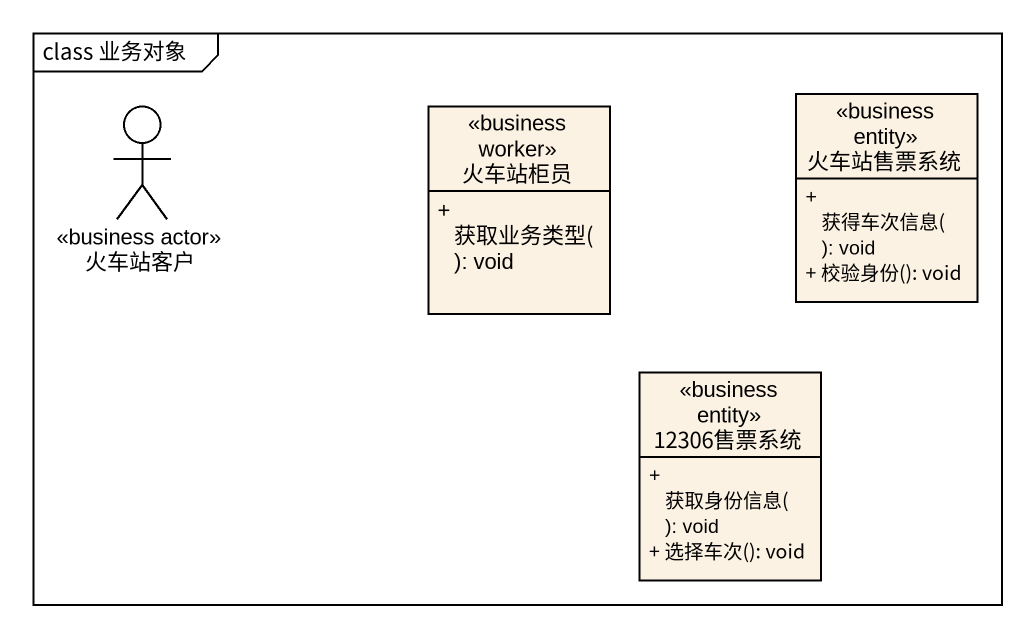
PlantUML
@startuml
mainframe class 业务对象
allowmixing
hide circle
hide empty members
skinparam classAttributeIconSize 0
actor 火车站客户 <<business actor>>
class 火车站柜员 <<business worker>> {
  + 获取业务类型(): void
}
class 火车站售票系统 <<business entity>> {
  + 获得车次信息(): void
  + 校验身份(): void
}
class "12306售票系统" as c12306售票系统 <<business entity>> {
  + 获取身份信息(): void
  + 选择车次(): void
}
@enduml
